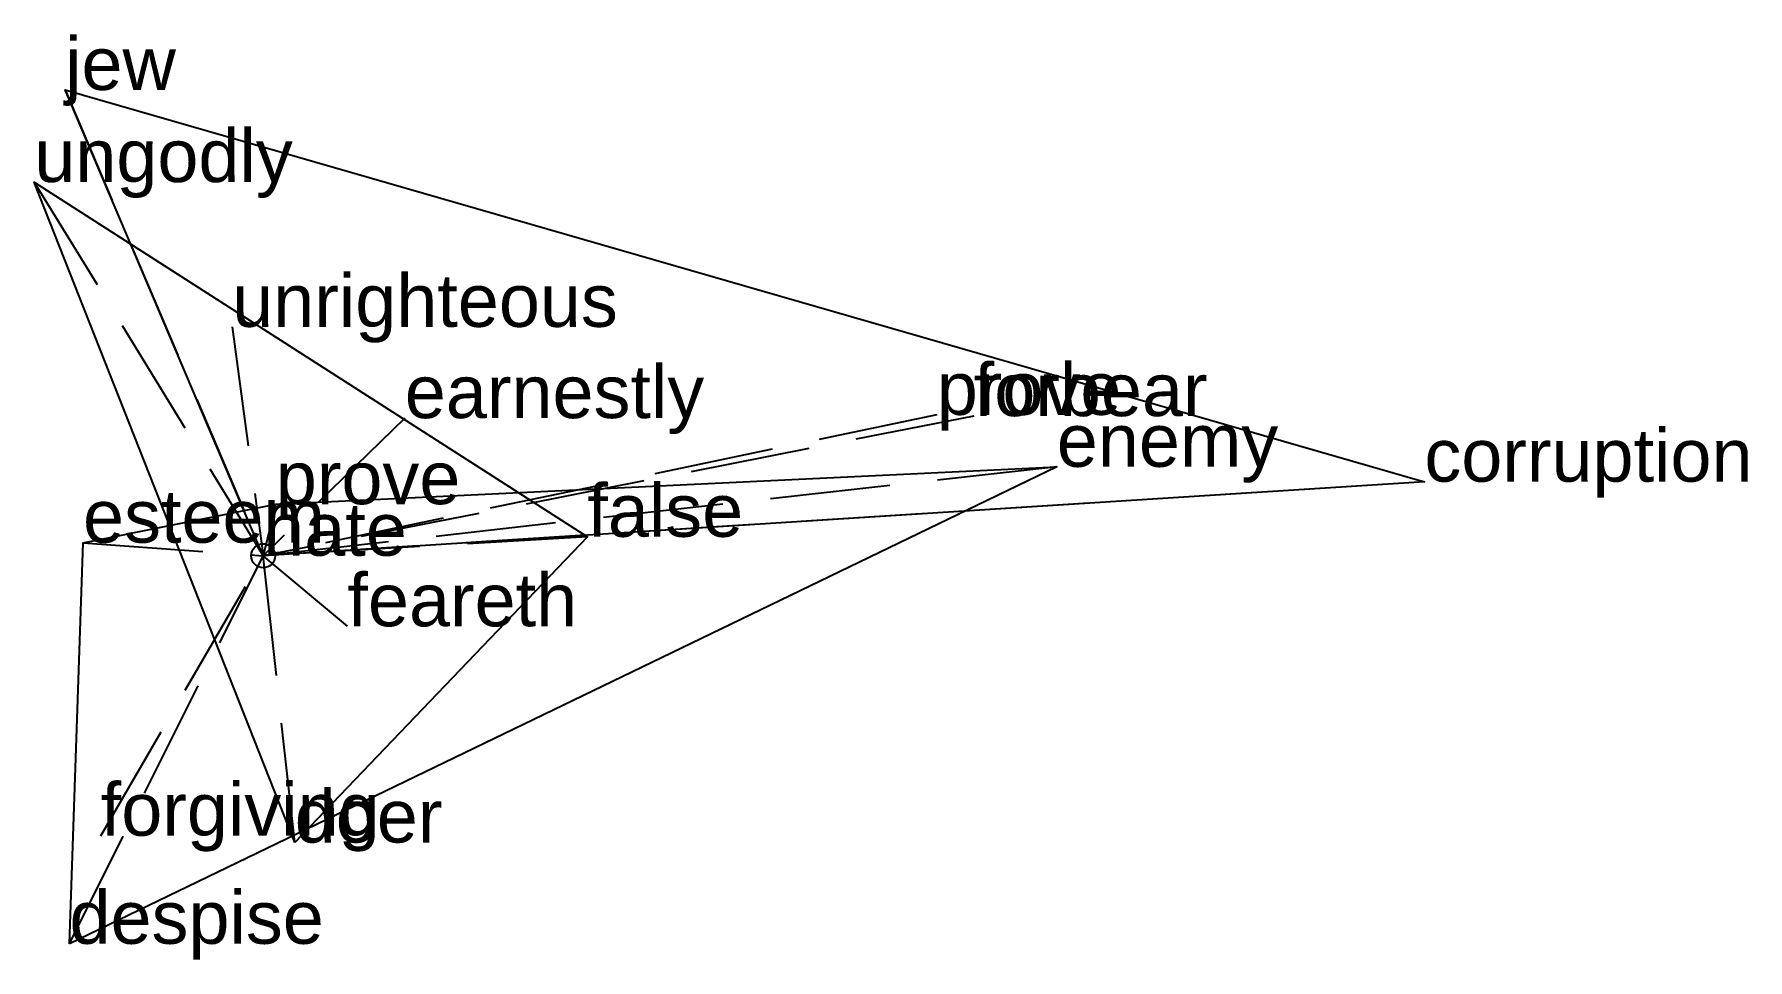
# Model space of a CAD drawing. Extents: x -0.48 to 3.09, y -0.84 to 1.09.
import ezdxf

# ---------------------------------------------------------------- set-up
doc = ezdxf.new("R2010")
doc.units = 0
doc.linetypes.add('DASHED2', pattern=[0.3, 0.25, -0.05])
for name, color, linetype in [('TEXT_nt', 1, 'CONTINUOUS'), ('TEXT_ot', 1, 'CONTINUOUS'), ('TEXT_q', 1, 'CONTINUOUS')]:
    doc.layers.add(name, color=color, linetype=linetype)
doc.styles.get("Standard").update_dxf_attribs({"font": 'arial.ttf'})

# ---------------------------------------------------------------- blocks, each defined once
blk = doc.blocks.new('ot')
at = {"layer": 'LINES_ot', "linetype": 'DASHED2'}
for p in [(-0.4767, 0.7776), (-0.0646, 0.4763), (0.6749, 0.0394), (0, 0), (0.1754, -0.1468), (0.0656, -0.5968)]:
    blk.add_line(p, (0, 0), dxfattribs=at)
at = {"layer": 'ORIGIN_ot'}
blk.add_circle((0, 0), 0.025, dxfattribs=at)
at = {"layer": 'TEXT_ot'}
for s, p in [('ungodly', (-0.4767, 0.7776)), ('unrighteous', (-0.0646, 0.4763)), ('false', (0.6749, 0.0394)), ('hate', (0, 0)), ('feareth', (0.1754, -0.1468)), ('doer', (0.0656, -0.5968))]:
    blk.add_text(s, height=0.11, dxfattribs=at).set_placement(p)
blk = doc.blocks.new('nt')
at = {"layer": 'LINES_nt', "linetype": 'DASHED2'}
for p in [(1.6524, 0.1851), (0.0262, 0.1073), (-0.4034, -0.8075), (-0.3752, 0.0272), (-0.3382, -0.5826), (0, 0)]:
    blk.add_line(p, (0, 0), dxfattribs=at)
at = {"layer": 'ORIGIN_nt'}
blk.add_circle((0, 0), 0.025, dxfattribs=at)
at = {"layer": 'TEXT_nt'}
for s, p in [('enemy', (1.6524, 0.1851)), ('prove', (0.0262, 0.1073)), ('esteem', (-0.3752, 0.0272)), ('hate', (0, 0)), ('forgiving', (-0.3382, -0.5826)), ('despise', (-0.4034, -0.8075))]:
    blk.add_text(s, height=0.11, dxfattribs=at).set_placement(p)
blk = doc.blocks.new('q')
at = {"layer": 'LINES_q', "linetype": 'DASHED2'}
for p in [(-0.4125, 0.9693), (1.4025, 0.2932), (1.4795, 0.2906), (0.2948, 0.2864), (2.4178, 0.1541), (0, 0)]:
    blk.add_line(p, (0, 0), dxfattribs=at)
at = {"layer": 'ORIGIN_q'}
blk.add_circle((0, 0), 0.025, dxfattribs=at)
at = {"layer": 'TEXT_q'}
for s, p in [('jew', (-0.4125, 0.9693)), ('earnestly', (0.2948, 0.2864)), ('forbear', (1.4795, 0.2906)), ('prove', (1.4025, 0.2932)), ('corruption', (2.4178, 0.1541)), ('hate', (0, 0))]:
    blk.add_text(s, height=0.11, dxfattribs=at).set_placement(p)

msp = doc.modelspace()

# ---------------------------------------------------------------- linework, layer by layer
at = {"layer": 'OUTLINE_nt', "linetype": 'CONTINUOUS'}
msp.add_polyline3d([(-0.4034, -0.8075, 0), (-0.3752, 0.0272, 0), (0.0262, 0.1073, 0), (1.6524, 0.1851, 0), (-0.4034, -0.8075, 0)], close=True, dxfattribs=at)
at = {"layer": 'OUTLINE_ot', "linetype": 'CONTINUOUS'}
msp.add_polyline3d([(0.0656, -0.5968, 0), (-0.4767, 0.7776, 0), (0.6749, 0.0394, 0), (0.0656, -0.5968, 0)], close=True, dxfattribs=at)
at = {"layer": 'OUTLINE_q', "linetype": 'CONTINUOUS'}
msp.add_polyline3d([(0, 0, 0), (-0.4125, 0.9693, 0), (2.4178, 0.1541, 0), (0, 0, 0)], close=True, dxfattribs=at)

# ---------------------------------------------------------------- block references
for name in ['q', 'ot', 'nt']:
    msp.add_blockref(name, (0, 0))

doc.saveas('drawing.dxf')
